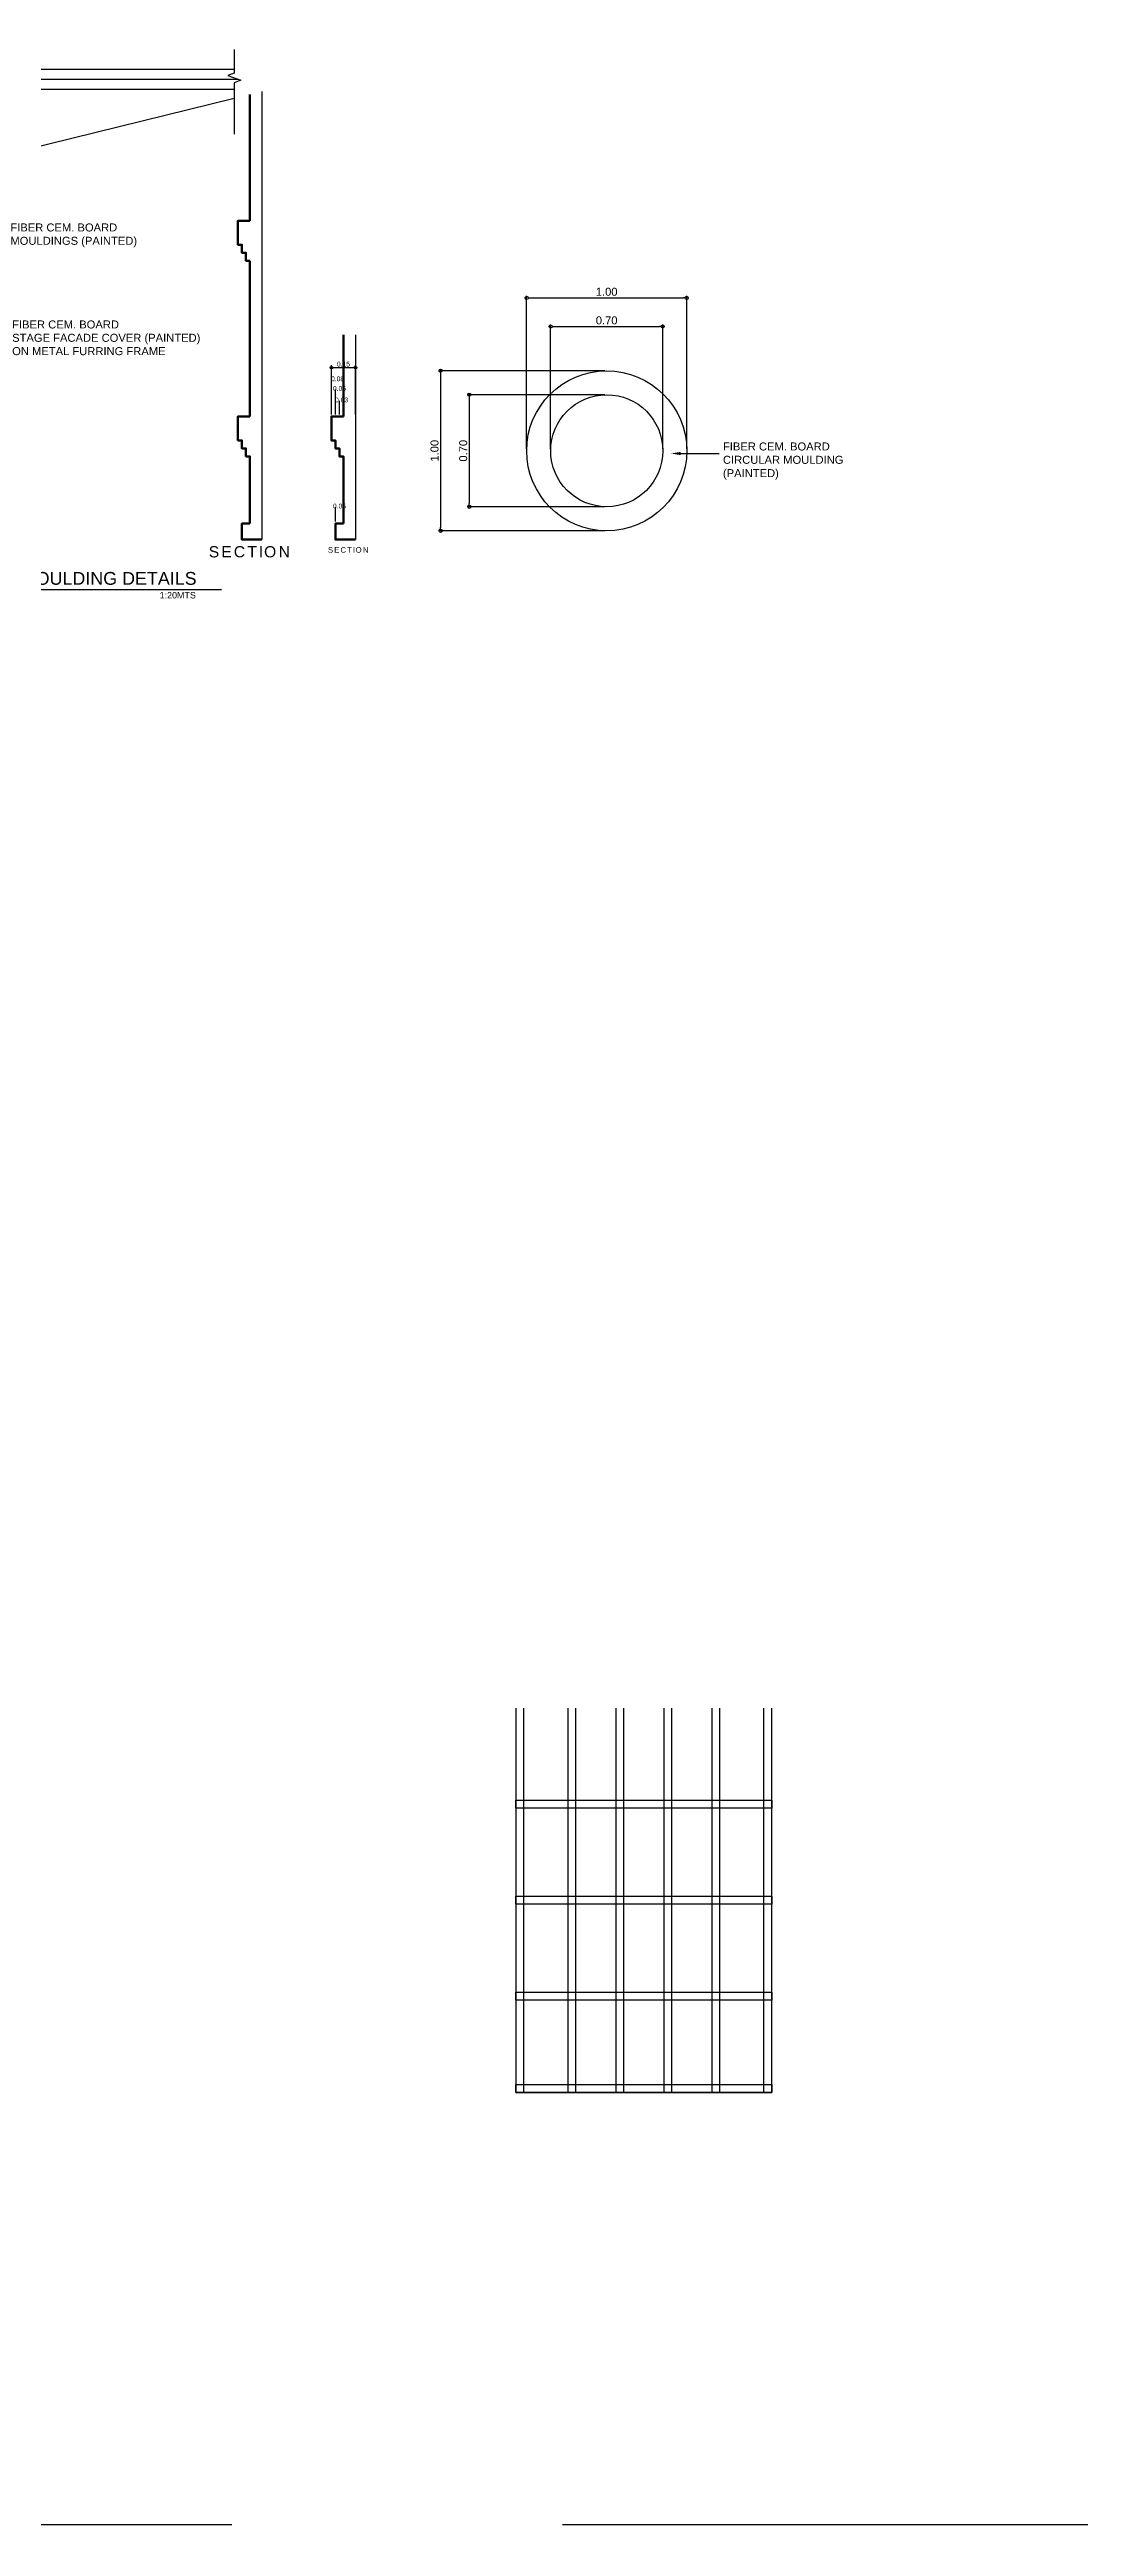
# Model space of a CAD drawing. Header units: inches. Extents: x -1369 to 1198, y -366 to 1398.
# Drawn here: x 7.42 to 13.85, y 54.68 to 70.14 of the extents above; entities that cross this region are included whole.
import ezdxf
from ezdxf import colors
from ezdxf.entities.mleader import LeaderData, LeaderLine
from ezdxf.math import Vec2, Vec3

# ---------------------------------------------------------------- set-up
doc = ezdxf.new("R2010")
doc.units = ezdxf.units.IN
doc.header["$MEASUREMENT"] = 0
doc.layers.add('dim', color=8, linetype='Continuous')
doc.styles.get("Standard").update_dxf_attribs({"font": 'arial.ttf'})
doc.dimstyles.new('10', dxfattribs={"dimtxt": 0.03, "dimasz": 0.015, "dimexe": 0.0155, "dimexo": 0.0125, "dimgap": 0.00625, "dimtad": 1, "dimzin": 0, "dimdsep": 46, "dimtxsty": 'Standard', "dimblk": 'DOTBLANK', "dimcen": 0.09, "dimclrd": 256, "dimclre": 256, "dimadec": 0, "dimazin": 0, "dimtfac": 1, "dimtix": 1, "dimtofl": 0, "dimtmove": 0, "dimatfit": 3, "dimfxl": 1, "dimtolj": 1, "dimtzin": 0, "dimlwd": -1, "dimlwe": -1, "dimarcsym": 0})
doc.dimstyles.new('20', dxfattribs={"dimtxt": 0.05, "dimasz": 0.02, "dimexe": 0.013, "dimexo": 0.0125, "dimgap": 0.0125, "dimtad": 1, "dimzin": 0, "dimdsep": 46, "dimtxsty": 'Standard', "dimblk": 'DOTBLANK', "dimcen": 0.09, "dimclrd": 256, "dimclre": 256, "dimadec": 0, "dimazin": 0, "dimtfac": 1, "dimtix": 1, "dimtofl": 0, "dimtmove": 0, "dimatfit": 3, "dimfxl": 1, "dimtolj": 1, "dimtzin": 0, "dimlwd": -1, "dimlwe": -1, "dimarcsym": 0})

# ---------------------------------------------------------------- blocks, each defined once
blk = doc.blocks.new('_DotBlank')
at = {"color": 0, "linetype": 'ByBlock', "lineweight": -2}
blk.add_line((-0.5, 0), (-1, 0), dxfattribs=at)
blk.add_circle((0, 0), 0.5, dxfattribs=at)
blk = doc.blocks.new('*D414')
at = {"layer": 'Defpoints', "color": 0, "transparency": 16777216}
for p in [(10.9, 67.988), (10.042, 67.288), (10.9, 67.288)]:
    blk.add_point(p, dxfattribs=at)
at = {"layer": 'dim', "transparency": 16777216}
for p, q in [((10.888, 67.988), (10.029, 67.988)), ((10.042, 67.968), (10.042, 67.308)), ((10.888, 67.288), (10.029, 67.288))]:
    blk.add_line(p, q, dxfattribs=at)
at = {"layer": 'dim', "transparency": 16777216, "xscale": 0.02, "yscale": 0.02, "zscale": 0.02}
for p, rotation in [((10.042, 67.988), 90), ((10.042, 67.288), 270)]:
    blk.add_blockref('_DotBlank', p, dxfattribs=dict(at, rotation=rotation))
at = {"layer": 'dim', "color": 0, "transparency": 16777216, "insert": (10.004, 67.638), "char_height": 0.05, "attachment_point": 5, "rotation": 90}
blk.add_mtext('\\A1;0.70', dxfattribs=at)
blk = doc.blocks.new('*D415')
at = {"layer": 'Defpoints', "color": 0, "transparency": 16777216}
for p in [(10.9, 68.138), (9.863, 67.138), (10.9, 67.138)]:
    blk.add_point(p, dxfattribs=at)
at = {"layer": 'dim', "transparency": 16777216}
for p, q in [((10.888, 68.138), (9.85, 68.138)), ((9.863, 68.118), (9.863, 67.158)), ((10.888, 67.138), (9.85, 67.138))]:
    blk.add_line(p, q, dxfattribs=at)
at = {"layer": 'dim', "transparency": 16777216, "xscale": 0.02, "yscale": 0.02, "zscale": 0.02}
for p, rotation in [((9.863, 68.138), 90), ((9.863, 67.138), 270)]:
    blk.add_blockref('_DotBlank', p, dxfattribs=dict(at, rotation=rotation))
at = {"layer": 'dim', "color": 0, "transparency": 16777216, "insert": (9.825, 67.638), "char_height": 0.05, "attachment_point": 5, "rotation": 90}
blk.add_mtext('\\A1;1.00', dxfattribs=at)
blk = doc.blocks.new('*D416')
at = {"layer": 'Defpoints', "color": 0, "transparency": 16777216}
for p in [(11.4, 68.593), (10.4, 67.638), (11.4, 67.638)]:
    blk.add_point(p, dxfattribs=at)
at = {"layer": 'dim', "transparency": 16777216}
for p, q in [((10.4, 67.65), (10.4, 68.606)), ((10.42, 68.593), (11.38, 68.593)), ((11.4, 67.65), (11.4, 68.606))]:
    blk.add_line(p, q, dxfattribs=at)
at = {"layer": 'dim', "transparency": 16777216, "xscale": 0.02, "yscale": 0.02, "zscale": 0.02, "rotation": 180}
blk.add_blockref('_DotBlank', (10.4, 68.593), dxfattribs=at)
at = {"layer": 'dim', "transparency": 16777216, "xscale": 0.02, "yscale": 0.02, "zscale": 0.02}
blk.add_blockref('_DotBlank', (11.4, 68.593), dxfattribs=at)
at = {"layer": 'dim', "color": 0, "transparency": 16777216, "insert": (10.9, 68.631), "char_height": 0.05, "attachment_point": 5}
blk.add_mtext('\\A1;1.00', dxfattribs=at)
blk = doc.blocks.new('*D417')
at = {"layer": 'Defpoints', "color": 0, "transparency": 16777216}
for p in [(11.25, 68.414), (10.55, 67.638), (11.25, 67.638)]:
    blk.add_point(p, dxfattribs=at)
at = {"layer": 'dim', "transparency": 16777216}
for p, q in [((10.55, 67.65), (10.55, 68.427)), ((10.57, 68.414), (11.23, 68.414)), ((11.25, 67.65), (11.25, 68.427))]:
    blk.add_line(p, q, dxfattribs=at)
at = {"layer": 'dim', "transparency": 16777216, "xscale": 0.02, "yscale": 0.02, "zscale": 0.02, "rotation": 180}
blk.add_blockref('_DotBlank', (10.55, 68.414), dxfattribs=at)
at = {"layer": 'dim', "transparency": 16777216, "xscale": 0.02, "yscale": 0.02, "zscale": 0.02}
blk.add_blockref('_DotBlank', (11.25, 68.414), dxfattribs=at)
at = {"layer": 'dim', "color": 0, "transparency": 16777216, "insert": (10.9, 68.452), "char_height": 0.05, "attachment_point": 5}
blk.add_mtext('\\A1;0.70', dxfattribs=at)
blk = doc.blocks.new('*D418')
at = {"layer": 'Defpoints', "color": 0, "transparency": 16777216}
for p in [(9.256, 68.066), (9.181, 67.852), (9.256, 67.852)]:
    blk.add_point(p, dxfattribs=at)
at = {"layer": 'dim', "transparency": 16777216}
for p, q in [((9.181, 67.865), (9.181, 68.081)), ((9.256, 67.865), (9.256, 68.081))]:
    blk.add_line(p, q, dxfattribs=at)
at = {"layer": 'dim', "color": 0, "transparency": 16777216, "insert": (9.219, 68.087), "char_height": 0.03, "attachment_point": 5}
blk.add_mtext('\\A1;0.08', dxfattribs=at)
blk = doc.blocks.new('*D419')
at = {"layer": 'Defpoints', "color": 0, "transparency": 16777216}
for p in [(9.256, 67.934), (9.231, 67.852), (9.256, 67.852)]:
    blk.add_point(p, dxfattribs=at)
at = {"layer": 'dim', "transparency": 16777216}
for p, q in [((9.231, 67.865), (9.231, 67.949)), ((9.256, 67.865), (9.256, 67.949))]:
    blk.add_line(p, q, dxfattribs=at)
at = {"layer": 'dim', "color": 0, "transparency": 16777216, "insert": (9.244, 67.955), "char_height": 0.03, "attachment_point": 5}
blk.add_mtext('\\A1;0.03', dxfattribs=at)
blk = doc.blocks.new('*D420')
at = {"layer": 'Defpoints', "color": 0, "transparency": 16777216}
for p in [(9.256, 68.005), (9.206, 67.852), (9.256, 67.852)]:
    blk.add_point(p, dxfattribs=at)
at = {"layer": 'dim', "transparency": 16777216}
for p, q in [((9.206, 67.865), (9.206, 68.02)), ((9.256, 67.865), (9.256, 68.02))]:
    blk.add_line(p, q, dxfattribs=at)
at = {"layer": 'dim', "color": 0, "transparency": 16777216, "insert": (9.231, 68.027), "char_height": 0.03, "attachment_point": 5}
blk.add_mtext('\\A1;0.05', dxfattribs=at)
blk = doc.blocks.new('*D421')
at = {"layer": 'Defpoints', "color": 0, "transparency": 16777216}
for p in [(9.256, 67.27), (9.206, 67.183), (9.256, 67.183)]:
    blk.add_point(p, dxfattribs=at)
at = {"layer": 'dim', "transparency": 16777216}
for p, q in [((9.206, 67.196), (9.206, 67.286)), ((9.256, 67.196), (9.256, 67.286))]:
    blk.add_line(p, q, dxfattribs=at)
at = {"layer": 'dim', "color": 0, "transparency": 16777216, "insert": (9.231, 67.292), "char_height": 0.03, "attachment_point": 5}
blk.add_mtext('\\A1;0.05', dxfattribs=at)
blk = doc.blocks.new('*D424')
at = {"layer": 'Defpoints', "color": 0, "transparency": 16777216}
for p in [(9.331, 68.157), (9.181, 67.852), (9.331, 67.852)]:
    blk.add_point(p, dxfattribs=at)
at = {"layer": 'dim', "transparency": 16777216}
for p, q in [((9.181, 67.865), (9.181, 68.173)), ((9.196, 68.157), (9.316, 68.157)), ((9.331, 67.865), (9.331, 68.173))]:
    blk.add_line(p, q, dxfattribs=at)
at = {"layer": 'dim', "transparency": 16777216, "xscale": 0.015, "yscale": 0.015, "zscale": 0.015, "rotation": 180}
blk.add_blockref('_DotBlank', (9.181, 68.157), dxfattribs=at)
at = {"layer": 'dim', "transparency": 16777216, "xscale": 0.015, "yscale": 0.015, "zscale": 0.015}
blk.add_blockref('_DotBlank', (9.331, 68.157), dxfattribs=at)
at = {"layer": 'dim', "color": 0, "transparency": 16777216, "insert": (9.256, 68.179), "char_height": 0.03, "attachment_point": 5}
blk.add_mtext('\\A1;0.15', dxfattribs=at)

msp = doc.modelspace()

# ---------------------------------------------------------------- linework, layer by layer
at = {"color": 1}
for p, q in [((6.0699, 66.7709), (8.494, 66.7709)), ((11.8825, 57.3818), (11.8825, 59.7818)), ((11.9325, 57.3818), (11.9325, 59.7818))]:
    msp.add_line(p, q, dxfattribs=at)
for p, q in [((10.332, 57.3818), (11.9325, 57.3818)), ((10.432, 57.3818), (11.8325, 57.3818)), ((-43.9035, 54.6818), (8.5593, 54.6818)), ((10.6234, 54.6818), (157.2716, 54.6818))]:
    msp.add_line(p, q)
at = {"color": 1, "linetype": 'Continuous'}
msp.add_lwpolyline([(8.5739, 70.1448), (8.5739, 69.9973), (8.5327, 69.9823), (8.6151, 69.9523), (8.5739, 69.9373), (8.5739, 69.6165)], dxfattribs=at)
at = {"color": 1}
for points in [[(5.2491, 70.0211), (8.5739, 70.0211)], [(5.2491, 69.9586), (8.598, 69.9586)], [(8.5739, 69.8395), (5.2491, 69.0203)], [(8.7469, 69.8821), (8.7469, 67.083)], [(9.331, 68.363), (9.331, 67.083)], [(10.332, 59.7818), (10.332, 57.3818), (10.382, 57.3818), (10.382, 59.7818)], [(10.657, 59.7818), (10.657, 57.3818), (10.707, 57.3818), (10.707, 59.7818)], [(10.957, 59.7818), (10.957, 57.3818), (11.007, 57.3818), (11.007, 59.7818)], [(11.257, 59.7818), (11.257, 57.3818), (11.307, 57.3818), (11.307, 59.7818)], [(11.557, 59.7818), (11.557, 57.3818), (11.607, 57.3818), (11.607, 59.7818)], [(10.332, 59.2068), (11.9325, 59.2068), (11.9325, 59.1568), (10.332, 59.1568), (10.332, 59.2068)], [(10.332, 58.6068), (11.9325, 58.6068), (11.9325, 58.5568), (10.332, 58.5568), (10.332, 58.6068)], [(10.332, 58.0068), (11.9325, 58.0068), (11.9325, 57.9568), (10.332, 57.9568), (10.332, 58.0068)], [(10.332, 57.4318), (11.9325, 57.4318), (11.9325, 57.3818), (10.332, 57.3818), (10.332, 57.4318)]]:
    msp.add_lwpolyline(points, dxfattribs=at)
msp.add_lwpolyline([(5.2491, 69.8961), (8.5739, 69.8961)])
at = {"color": 5, "lineweight": 80}
for points in [[(8.6719, 69.0751), (8.6719, 69.8636)], [(8.6719, 69.0751), (8.5969, 69.0751), (8.5969, 68.9251), (8.6219, 68.9251), (8.6219, 68.8751), (8.6469, 68.8751), (8.6469, 68.8251), (8.6719, 68.8251), (8.6719, 68.8251)], [(8.6719, 67.8524), (8.6719, 68.8251)], [(9.256, 67.8524), (9.256, 68.363)], [(8.6719, 67.8524), (8.5969, 67.8524), (8.5969, 67.7024), (8.6219, 67.7024), (8.6219, 67.6524), (8.6469, 67.6524), (8.6469, 67.6024), (8.6719, 67.6024), (8.6719, 67.183)], [(9.256, 67.8524), (9.181, 67.8524), (9.181, 67.7024), (9.206, 67.7024), (9.206, 67.6524), (9.231, 67.6524), (9.231, 67.6024), (9.256, 67.6024), (9.256, 67.183)], [(8.6719, 67.183), (8.6219, 67.183), (8.6219, 67.083), (8.7469, 67.083)], [(9.256, 67.183), (9.206, 67.183), (9.206, 67.083), (9.331, 67.083)]]:
    msp.add_lwpolyline(points, dxfattribs=at)
at = {"color": 1}
msp.add_circle((10.9004, 67.6378), 0.5, dxfattribs=at)
msp.add_circle((10.9004, 67.6378), 0.35)

# ---------------------------------------------------------------- texts
at = {"attachment_point": 1}
for s, insert, char_height, width in [('\\pxql;{\\C7;FIBER CEM. BOARD  \\PMOULDINGS (PAINTED)}', (7.1751, 69.058), 0.05, 1.564973), ('\\pxql;{\\C7;FIBER CEM. BOARD \\PSTAGE FACADE COVER (PAINTED)\\PON METAL FURRING FRAME}', (7.1861, 68.4519), 0.05, 1.564973), ('\\pxql;{\\C7;FIBER CEM. BOARD \\PCIRCULAR MOULDING\\P(PAINTED)}', (11.6264, 67.6897), 0.05, 0.905186), ('\\pxql;{\\T1.2;\\C7;SECTION}', (8.4142, 67.0418), 0.07, 0.533293), ('\\pxql;{\\T1.2;\\C7;SECTION}', (9.1587, 67.0359), 0.035, 0.453186), ('STAGE FACADE & MOULDING DETAILS', (6.24, 66.8805), 0.08, 2.224824)]:
    msp.add_mtext(s, dxfattribs=dict(at, insert=insert, char_height=char_height, width=width))
at = {"color": 7, "insert": (8.1073, 66.7551), "char_height": 0.04, "width": 0.263977, "attachment_point": 1}
msp.add_mtext('1:20MTS', dxfattribs=at)

# ---------------------------------------------------------------- dimensions: what is measured, and where the dimension line sits
at = {"layer": 'dim', "color": 0}
for base, p1, p2, dimstyle, picture, middle in [((11.4004, 68.5927), (10.4004, 67.6378), (11.4004, 67.6378), '20', '*D416', (10.9004, 68.6308)), ((11.2504, 68.414), (10.5504, 67.6378), (11.2504, 67.6378), '20', '*D417', (10.9004, 68.452)), ((9.331, 68.1575), (9.181, 67.8524), (9.331, 67.8524), '10', '*D424', (9.256, 68.1791)), ((9.2560477583, 68.0659252407), (9.1810477583, 67.8524203554), (9.2560477583, 67.8524203554), '10', '*D418', (9.2185477583, 68.0874924303)), ((9.256, 68.005), (9.206, 67.8524), (9.256, 67.8524), '10', '*D420', (9.231, 68.0266)), ((9.2560477583, 67.9337524678), (9.2310477583, 67.8524203554), (9.2560477583, 67.8524203554), '10', '*D419', (9.2435477583, 67.9553298893)), ((9.256, 67.2705), (9.206, 67.183), (9.256, 67.183), '10', '*D421', (9.231, 67.292))]:
    dim = msp.add_linear_dim(base=base, p1=p1, p2=p2, dimstyle=dimstyle, dxfattribs=at)
    dim.commit()
    dim.dimension.update_dxf_attribs({"geometry": picture, "text_midpoint": middle})
for base, p1, p2, picture, middle in [((9.8633, 67.1378), (10.9004, 68.1378), (10.9004, 67.1378), '*D415', (9.8253, 67.6378)), ((10.042, 67.2878), (10.9004, 67.9878), (10.9004, 67.2878), '*D414', (10.004, 67.6378))]:
    dim = msp.add_linear_dim(base=base, p1=p1, p2=p2, angle=90, dimstyle='20', dxfattribs=at)
    dim.commit()
    dim.dimension.update_dxf_attribs({"geometry": picture, "text_midpoint": middle})

# ---------------------------------------------------------------- leaders
at = {"color": 8}
ml = msp.add_multileader_mtext('Standard', dxfattribs=at)
ml.set_content('', color=8)
ml.set_leader_properties()
ml.build(insert=Vec2(0, 0))
ml.multileader.update_dxf_attribs({"dogleg_length": 0.36, "arrow_head_size": 0.06})
ctx = ml.context
ctx.base_point, ctx.char_height, ctx.arrow_head_size, ctx.landing_gap_size, ctx.plane_origin = Vec3(11.6037, 67.6207), 0.06, 0.06, 0.09, Vec3(11.1422, 67.6207)
notes = []
notes.append((ctx, [(0, (1, 1, 0), (11.4504, 67.6207), (1, 0), 0.1532, [(0, [(11.3014, 67.6207)], 0, [])])]))
ctx.mtext.insert, ctx.mtext.flow_direction = Vec3(11.6937, 67.6507), 5
for ctx, leaders in notes:
    for number, flags, end, landing, length, lines in leaders:
        leader = LeaderData()
        leader.index, (leader.has_last_leader_line, leader.has_dogleg_vector, leader.attachment_direction) = number, flags
        leader.last_leader_point, leader.dogleg_vector, leader.dogleg_length = Vec3(end), Vec3(landing), length
        for number, points, colour, breaks in lines:
            line = LeaderLine()
            line.index, line.vertices, line.color, line.breaks = number, Vec3.list(points), colors.encode_raw_color(colour), breaks
            leader.lines.append(line)
        ctx.leaders.append(leader)

doc.saveas('drawing.dxf')
